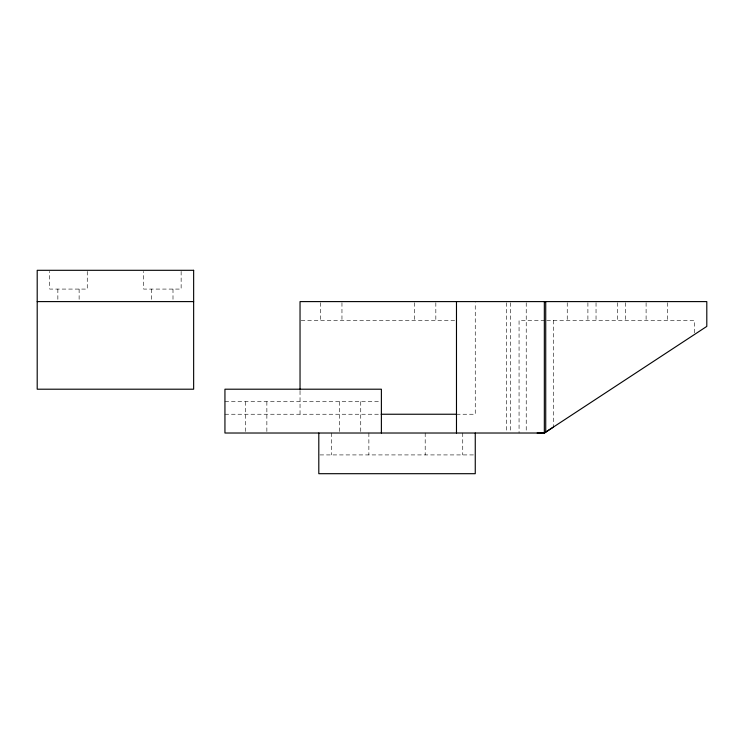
<?xml version="1.0" encoding="UTF-8"?>
<svg xmlns="http://www.w3.org/2000/svg" width="744" height="744" viewBox="0 0 744 744"><rect width="100%" height="100%" fill="white"/><g stroke="black" fill="none" stroke-linecap="round" stroke-linejoin="round"><path stroke-width="0.56" stroke-dasharray="3.72 2.79" d="M301.19 320.376L456.481 320.376M544.72 320.376L519.061 320.376L519.061 433.017M546.784 320.376L694.282 320.376L694.282 334.614M224.939 401.723L380.231 401.723M224.939 414.241L380.231 414.241M456.481 414.241L475.258 414.241L475.258 302.762M319.967 454.919L475.258 454.919M667.377 302.706L667.377 320.376M646.099 302.706L646.099 320.376M625.444 302.706L625.444 320.376M617.315 302.706L617.315 320.376M596.037 302.706L596.037 320.376M587.899 302.706L587.899 320.376M567.244 302.706L567.244 320.376M553.341 320.376L553.341 427.112M526.231 302.752L526.231 431.864M510.719 302.752L510.719 431.864M506.543 302.752L506.543 431.864M462.74 433.017L462.74 454.919M435.835 302.706L435.835 320.376M425.196 433.017L425.196 454.919M414.557 302.706L414.557 320.376M368.875 433.017L368.875 454.919M360.738 401.723L360.738 431.855M341.961 302.706L341.961 320.376M339.459 401.723L339.459 431.855M331.322 433.017L331.322 454.919M320.683 302.706L320.683 320.376M300.037 391.019L300.037 414.241M266.863 401.723L266.863 431.855M245.585 401.723L245.585 431.855M181.136 271.411L181.136 289.081L143.583 289.081L143.583 271.411M172.999 289.081L172.999 301.599M151.72 289.081L151.72 301.599M87.262 271.411L87.262 289.081L49.718 289.081L49.718 271.411M79.124 289.081L79.124 301.599M57.855 289.081L57.855 301.599"/><path stroke-width="1.12" d="M553.341 427.112L544.338 433.017L224.939 433.017L224.939 389.205L381.384 389.205L381.384 433.017M537.168 433.017L544.748 432.729L545.724 432.106L545.724 301.599M37.2 301.599L193.645 301.599M381.151 414.241L456.481 414.241M544.338 301.599L544.338 433.017L706.8 326.402L706.8 301.599L300.037 301.599L300.037 389.903M475.258 433.017L475.258 473.696L318.804 473.696L318.804 433.017M456.481 301.599L456.481 433.017M193.645 270.305L37.2 270.305L37.2 389.205L193.645 389.205L193.645 270.305"/></g></svg>
